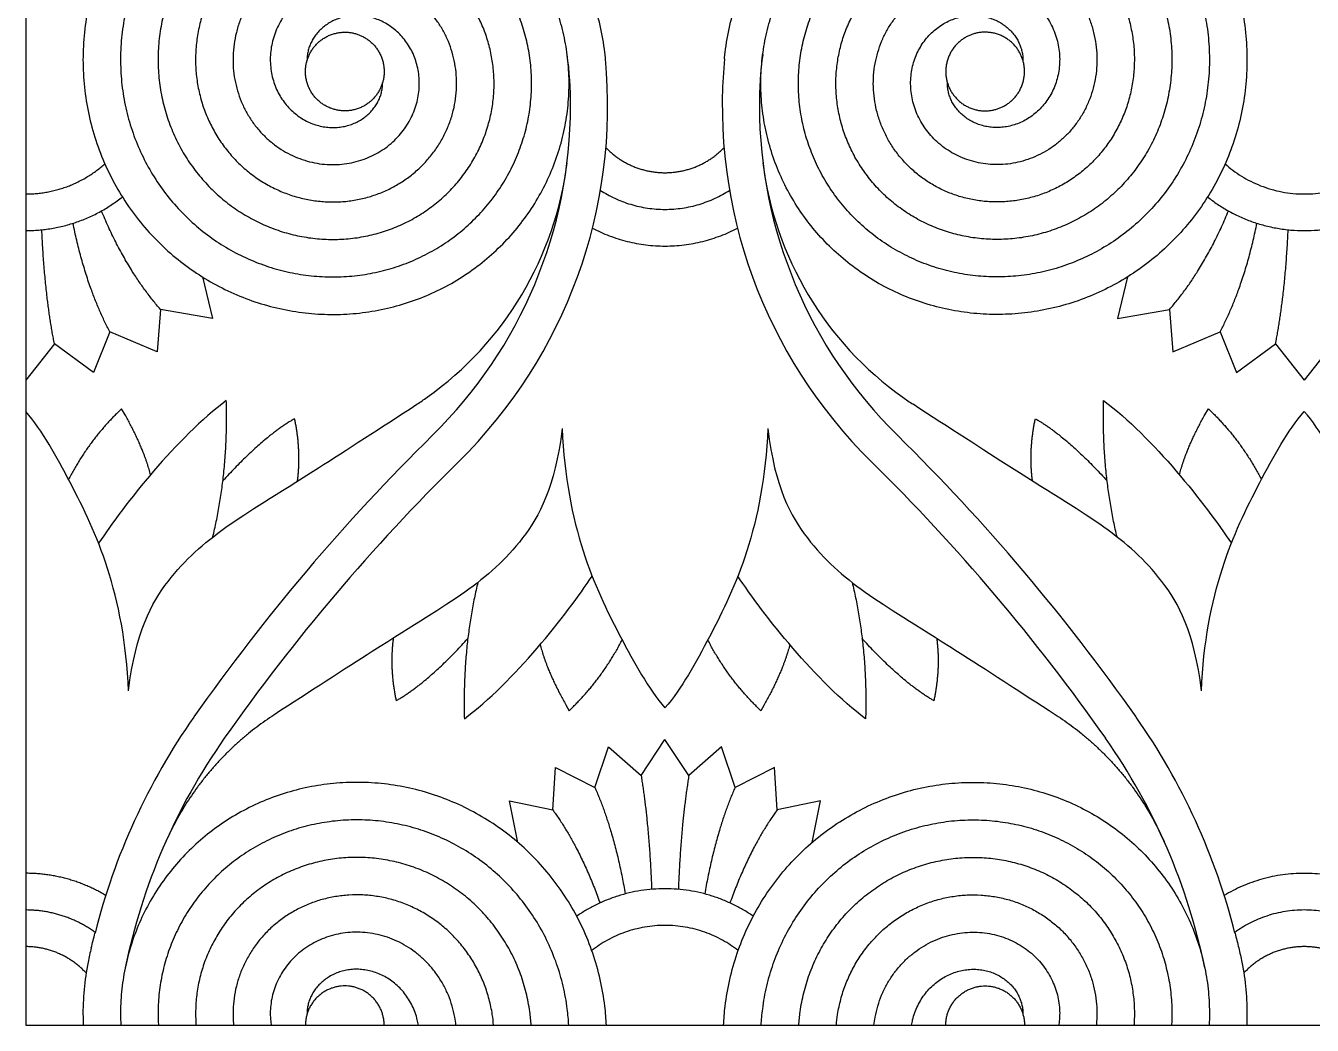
# Model space of a CAD drawing. Header units: millimetres. Extents: x -101 to 102, y -117 to 99.
# Drawn here: x -84.9 to -63.31, y -49.79 to -33.01 of the extents above; entities that cross this region are included whole.
import ezdxf

# ---------------------------------------------------------------- set-up
doc = ezdxf.new("R2010")
doc.units = ezdxf.units.MM
doc.header["$MEASUREMENT"] = 0
doc.layers.add('Layer 03', color=5, linetype='Continuous')

msp = doc.modelspace()

# ---------------------------------------------------------------- linework, layer by layer
at = {"layer": 'Layer 03'}
for p, q in [((-84.904, -1.749), (-84.904, -49.79)), ((-81.94, -37.224), (-81.769, -37.924)), ((-66.413, -37.224), (-66.584, -37.924)), ((-82.643, -37.77), (-82.699, -38.482)), ((-81.769, -37.924), (-82.643, -37.77)), ((-66.584, -37.924), (-65.71, -37.77)), ((-65.71, -37.77), (-65.654, -38.482)), ((-83.492, -38.147), (-83.767, -38.831)), ((-82.699, -38.482), (-83.492, -38.147)), ((-65.654, -38.482), (-64.862, -38.147)), ((-64.862, -38.147), (-64.586, -38.831)), ((-84.423, -38.347), (-84.904, -38.956)), ((-83.767, -38.831), (-84.423, -38.347)), ((-64.586, -38.831), (-63.93, -38.347)), ((-63.93, -38.347), (-63.449, -38.956)), ((-62.968, -38.347), (-63.449, -38.956)), ((-83.295, -39.437), (-83.366, -39.507)), ((-83.238, -39.538), (-83.295, -39.437)), ((-65.115, -39.538), (-65.058, -39.437)), ((-65.058, -39.437), (-64.987, -39.507)), ((-75.842, -44.407), (-75.786, -44.508)), ((-75.786, -44.508), (-75.714, -44.437)), ((-72.567, -44.508), (-72.639, -44.437)), ((-72.511, -44.407), (-72.567, -44.508)), ((-75.353, -45.797), (-75.123, -45.114)), ((-75.123, -45.114), (-74.577, -45.597)), ((-74.577, -45.597), (-74.177, -44.989)), ((-73.776, -45.597), (-74.177, -44.989)), ((-73.23, -45.114), (-73.776, -45.597)), ((-73.001, -45.797), (-73.23, -45.114)), ((-76.059, -46.174), (-76.012, -45.463)), ((-76.012, -45.463), (-75.353, -45.797)), ((-72.341, -45.463), (-73.001, -45.797)), ((-72.294, -46.174), (-72.341, -45.463)), ((-76.644, -46.721), (-76.787, -46.02)), ((-76.787, -46.02), (-76.059, -46.174)), ((-71.566, -46.02), (-72.294, -46.174)), ((-71.709, -46.721), (-71.566, -46.02)), ((-84.904, -49.79), (-41.994, -49.79))]:
    msp.add_line(p, q, dxfattribs=at)
for centre, radius, start, end in [((-83.516, -34.355), 8.378, 314.5363, 5.4385), ((-82.424, -34.355), 6.663, 0.0001, 7.4695), ((-64.837, -34.355), 8.378, 174.5615, 225.4637), ((-65.93, -34.355), 6.663, 172.5305, 179.9999), ((-83.516, -34.355), 7.755, 314.5363, 0.0001), ((-64.837, -34.355), 7.755, 179.9999, 225.4637), ((-81.467, -34.61), 5.69, 305.4314, 352.9269), ((-66.886, -34.61), 5.69, 187.0731, 234.5686), ((-81.017, -35.241), 4.915, 302.9948, 305.4314), ((-67.336, -35.241), 4.915, 234.5686, 237.0052), ((-54.121, -64.23), 34.156, 134.5363, 144.9483), ((-94.232, -64.23), 34.156, 35.0517, 45.4637), ((-54.121, -64.23), 33.533, 134.5363, 144.9483), ((-94.232, -64.23), 33.533, 35.0517, 45.4637), ((-73.107, -50.91), 10.963, 144.9483, 165.9343), ((-75.246, -50.91), 10.963, 14.0657, 35.0517), ((-73.107, -50.91), 10.34, 144.9483, 168.3794), ((-75.246, -50.91), 10.34, 11.6206, 35.0517), ((-124.662, -37.993), 42.184, 345.5921, 345.9344), ((-23.691, -37.993), 42.184, 194.0656, 194.4079)]:
    msp.add_arc(centre, radius, start, end, dxfattribs=at)
for points, knots in [([(-75.175, -33.561), (-75.178, -33.526), (-75.199, -33.339), (-75.257, -33.003), (-75.381, -32.565), (-75.55, -32.144), (-75.761, -31.745), (-76.012, -31.372), (-76.299, -31.029), (-76.618, -30.719), (-76.967, -30.446), (-77.34, -30.212), (-77.734, -30.02), (-78.144, -29.871), (-78.565, -29.766), (-78.992, -29.705), (-79.421, -29.691), (-79.848, -29.721), (-80.266, -29.795), (-80.673, -29.912), (-81.062, -30.07), (-81.432, -30.267), (-81.776, -30.5), (-82.093, -30.767), (-82.378, -31.064), (-82.63, -31.388), (-82.845, -31.734), (-83.021, -32.099), (-83.158, -32.478), (-83.253, -32.867), (-83.307, -33.262), (-83.319, -33.658), (-83.29, -34.051), (-83.22, -34.437), (-83.11, -34.811), (-82.963, -35.17), (-82.78, -35.509), (-82.564, -35.826), (-82.317, -36.116), (-82.043, -36.377), (-81.744, -36.607), (-81.425, -36.803), (-81.09, -36.963), (-80.741, -37.087), (-80.383, -37.173), (-80.021, -37.221), (-79.657, -37.23), (-79.297, -37.201), (-78.944, -37.136), (-78.602, -37.034), (-78.275, -36.897), (-77.966, -36.729), (-77.678, -36.529), (-77.414, -36.303), (-77.177, -36.051), (-76.968, -35.778), (-76.791, -35.486), (-76.647, -35.179), (-76.536, -34.861), (-76.459, -34.535), (-76.418, -34.205), (-76.411, -33.874), (-76.439, -33.547), (-76.501, -33.227), (-76.595, -32.917), (-76.721, -32.621), (-76.876, -32.342), (-77.058, -32.082), (-77.264, -31.845), (-77.493, -31.632), (-77.742, -31.445), (-78.006, -31.287), (-78.284, -31.158), (-78.572, -31.06), (-78.866, -30.993), (-79.164, -30.958), (-79.461, -30.954), (-79.755, -30.981), (-80.042, -31.039), (-80.32, -31.126), (-80.585, -31.24), (-80.834, -31.381), (-81.066, -31.546), (-81.277, -31.733), (-81.466, -31.939), (-81.631, -32.162), (-81.77, -32.4), (-81.883, -32.649), (-81.968, -32.906), (-82.025, -33.169), (-82.054, -33.434), (-82.056, -33.698), (-82.029, -33.959), (-81.976, -34.213), (-81.896, -34.459), (-81.793, -34.692), (-81.666, -34.912), (-81.518, -35.115), (-81.351, -35.3), (-81.168, -35.465), (-80.969, -35.608), (-80.759, -35.729), (-80.539, -35.825), (-80.312, -35.898), (-80.082, -35.945), (-79.849, -35.968), (-79.618, -35.967), (-79.39, -35.941), (-79.168, -35.891), (-78.955, -35.82), (-78.753, -35.727), (-78.563, -35.614), (-78.388, -35.484), (-78.23, -35.337), (-78.089, -35.176), (-77.967, -35.003), (-77.866, -34.819), (-77.785, -34.629), (-77.725, -34.432), (-77.687, -34.233), (-77.67, -34.033), (-77.675, -33.835), (-77.7, -33.64), (-77.745, -33.451), (-77.809, -33.27), (-77.891, -33.099), (-77.99, -32.939), (-78.103, -32.793), (-78.23, -32.661), (-78.369, -32.544), (-78.517, -32.444), (-78.673, -32.361), (-78.835, -32.296), (-79, -32.25), (-79.168, -32.221), (-79.336, -32.21), (-79.501, -32.218), (-79.663, -32.242), (-79.819, -32.283), (-79.967, -32.34), (-80.107, -32.411), (-80.237, -32.495), (-80.355, -32.592), (-80.461, -32.698), (-80.554, -32.814), (-80.632, -32.937), (-80.696, -33.066), (-80.745, -33.199), (-80.779, -33.334), (-80.798, -33.47), (-80.802, -33.605), (-80.792, -33.738), (-80.768, -33.866), (-80.731, -33.99), (-80.682, -34.106), (-80.622, -34.215), (-80.552, -34.315), (-80.473, -34.405), (-80.386, -34.484), (-80.293, -34.552), (-80.195, -34.609), (-80.093, -34.654), (-79.989, -34.687), (-79.884, -34.708), (-79.78, -34.718), (-79.677, -34.716), (-79.578, -34.703), (-79.482, -34.68), (-79.392, -34.647), (-79.308, -34.606), (-79.23, -34.556), (-79.16, -34.5), (-79.099, -34.438), (-79.046, -34.371), (-79.001, -34.301), (-78.966, -34.228), (-78.94, -34.153), (-78.923, -34.078), (-78.916, -34.014), (-78.915, -33.975), (-78.915, -33.961)], [0.52949, 0.52949, 0.52949, 0.52949, 0.533333, 0.55, 0.566667, 0.583333, 0.6, 0.616667, 0.633333, 0.65, 0.666667, 0.683333, 0.7, 0.716667, 0.733333, 0.75, 0.766667, 0.783333, 0.8, 0.816667, 0.833333, 0.85, 0.866667, 0.883333, 0.9, 0.916667, 0.933333, 0.95, 0.966667, 0.983333, 1, 1.016667, 1.033333, 1.05, 1.066667, 1.083333, 1.1, 1.116667, 1.133333, 1.15, 1.166667, 1.183333, 1.2, 1.216667, 1.233333, 1.25, 1.266667, 1.283333, 1.3, 1.316667, 1.333333, 1.35, 1.366667, 1.383333, 1.4, 1.416667, 1.433333, 1.45, 1.466667, 1.483333, 1.5, 1.516667, 1.533333, 1.55, 1.566667, 1.583333, 1.6, 1.616667, 1.633333, 1.65, 1.666667, 1.683333, 1.7, 1.716667, 1.733333, 1.75, 1.766667, 1.783333, 1.8, 1.816667, 1.833333, 1.85, 1.866667, 1.883333, 1.9, 1.916667, 1.933333, 1.95, 1.966667, 1.983333, 2, 2.016667, 2.033333, 2.05, 2.066667, 2.083333, 2.1, 2.116667, 2.133333, 2.15, 2.166667, 2.183333, 2.2, 2.216667, 2.233333, 2.25, 2.266667, 2.283333, 2.3, 2.316667, 2.333333, 2.35, 2.366667, 2.383333, 2.4, 2.416667, 2.433333, 2.45, 2.466667, 2.483333, 2.5, 2.516667, 2.533333, 2.55, 2.566667, 2.583333, 2.6, 2.616667, 2.633333, 2.65, 2.666667, 2.683333, 2.7, 2.716667, 2.733333, 2.75, 2.766667, 2.783333, 2.8, 2.816667, 2.833333, 2.85, 2.866667, 2.883333, 2.9, 2.916667, 2.933333, 2.95, 2.966667, 2.983333, 3, 3.016667, 3.033333, 3.05, 3.066667, 3.083333, 3.1, 3.116667, 3.133333, 3.15, 3.166667, 3.183333, 3.2, 3.216667, 3.233333, 3.25, 3.266667, 3.283333, 3.3, 3.316667, 3.333333, 3.35, 3.366667, 3.383333, 3.4, 3.416667, 3.433333, 3.45, 3.466667, 3.476548, 3.476548, 3.476548, 3.476548]), ([(-73.178, -33.561), (-73.175, -33.526), (-73.155, -33.339), (-73.096, -33.003), (-72.972, -32.565), (-72.803, -32.144), (-72.592, -31.745), (-72.341, -31.372), (-72.054, -31.029), (-71.735, -30.719), (-71.386, -30.446), (-71.013, -30.212), (-70.619, -30.02), (-70.209, -29.871), (-69.788, -29.766), (-69.361, -29.705), (-68.932, -29.691), (-68.505, -29.721), (-68.087, -29.795), (-67.681, -29.912), (-67.291, -30.07), (-66.922, -30.267), (-66.577, -30.5), (-66.26, -30.767), (-65.975, -31.064), (-65.723, -31.388), (-65.509, -31.734), (-65.332, -32.099), (-65.196, -32.478), (-65.1, -32.867), (-65.046, -33.262), (-65.034, -33.658), (-65.063, -34.051), (-65.133, -34.437), (-65.243, -34.811), (-65.39, -35.17), (-65.573, -35.509), (-65.789, -35.826), (-66.036, -36.116), (-66.31, -36.377), (-66.609, -36.607), (-66.928, -36.803), (-67.264, -36.963), (-67.612, -37.087), (-67.97, -37.173), (-68.333, -37.221), (-68.696, -37.23), (-69.056, -37.201), (-69.409, -37.136), (-69.751, -37.034), (-70.078, -36.897), (-70.387, -36.729), (-70.676, -36.529), (-70.939, -36.303), (-71.177, -36.051), (-71.385, -35.778), (-71.562, -35.486), (-71.706, -35.179), (-71.817, -34.861), (-71.894, -34.535), (-71.935, -34.205), (-71.942, -33.874), (-71.914, -33.547), (-71.852, -33.227), (-71.758, -32.917), (-71.632, -32.621), (-71.478, -32.342), (-71.296, -32.082), (-71.089, -31.845), (-70.86, -31.632), (-70.611, -31.445), (-70.347, -31.287), (-70.069, -31.158), (-69.781, -31.06), (-69.487, -30.993), (-69.189, -30.958), (-68.892, -30.954), (-68.598, -30.981), (-68.311, -31.039), (-68.033, -31.126), (-67.768, -31.24), (-67.519, -31.381), (-67.287, -31.546), (-67.076, -31.733), (-66.887, -31.939), (-66.722, -32.162), (-66.583, -32.4), (-66.47, -32.649), (-66.385, -32.906), (-66.328, -33.169), (-66.299, -33.434), (-66.298, -33.698), (-66.324, -33.959), (-66.378, -34.213), (-66.457, -34.459), (-66.561, -34.692), (-66.687, -34.912), (-66.835, -35.115), (-67.002, -35.3), (-67.185, -35.465), (-67.384, -35.608), (-67.594, -35.729), (-67.814, -35.825), (-68.041, -35.898), (-68.272, -35.945), (-68.504, -35.968), (-68.736, -35.967), (-68.963, -35.941), (-69.185, -35.891), (-69.398, -35.82), (-69.601, -35.727), (-69.79, -35.614), (-69.965, -35.484), (-70.123, -35.337), (-70.264, -35.176), (-70.386, -35.003), (-70.487, -34.819), (-70.568, -34.629), (-70.628, -34.432), (-70.666, -34.233), (-70.683, -34.033), (-70.678, -33.835), (-70.653, -33.64), (-70.608, -33.451), (-70.544, -33.27), (-70.462, -33.099), (-70.363, -32.939), (-70.25, -32.793), (-70.123, -32.661), (-69.985, -32.544), (-69.836, -32.444), (-69.68, -32.361), (-69.519, -32.296), (-69.353, -32.25), (-69.185, -32.221), (-69.018, -32.21), (-68.852, -32.218), (-68.691, -32.242), (-68.535, -32.283), (-68.386, -32.34), (-68.246, -32.411), (-68.116, -32.495), (-67.998, -32.592), (-67.892, -32.698), (-67.8, -32.814), (-67.721, -32.937), (-67.657, -33.066), (-67.608, -33.199), (-67.574, -33.334), (-67.555, -33.47), (-67.551, -33.605), (-67.561, -33.738), (-67.585, -33.866), (-67.622, -33.99), (-67.671, -34.106), (-67.731, -34.215), (-67.801, -34.315), (-67.881, -34.405), (-67.967, -34.484), (-68.061, -34.552), (-68.159, -34.609), (-68.26, -34.654), (-68.364, -34.687), (-68.469, -34.708), (-68.573, -34.718), (-68.676, -34.716), (-68.775, -34.703), (-68.871, -34.68), (-68.961, -34.647), (-69.045, -34.606), (-69.123, -34.556), (-69.193, -34.5), (-69.254, -34.438), (-69.308, -34.371), (-69.352, -34.301), (-69.387, -34.228), (-69.413, -34.153), (-69.43, -34.078), (-69.437, -34.014), (-69.438, -33.975), (-69.438, -33.961)], [0.52949, 0.52949, 0.52949, 0.52949, 0.533333, 0.55, 0.566667, 0.583333, 0.6, 0.616667, 0.633333, 0.65, 0.666667, 0.683333, 0.7, 0.716667, 0.733333, 0.75, 0.766667, 0.783333, 0.8, 0.816667, 0.833333, 0.85, 0.866667, 0.883333, 0.9, 0.916667, 0.933333, 0.95, 0.966667, 0.983333, 1, 1.016667, 1.033333, 1.05, 1.066667, 1.083333, 1.1, 1.116667, 1.133333, 1.15, 1.166667, 1.183333, 1.2, 1.216667, 1.233333, 1.25, 1.266667, 1.283333, 1.3, 1.316667, 1.333333, 1.35, 1.366667, 1.383333, 1.4, 1.416667, 1.433333, 1.45, 1.466667, 1.483333, 1.5, 1.516667, 1.533333, 1.55, 1.566667, 1.583333, 1.6, 1.616667, 1.633333, 1.65, 1.666667, 1.683333, 1.7, 1.716667, 1.733333, 1.75, 1.766667, 1.783333, 1.8, 1.816667, 1.833333, 1.85, 1.866667, 1.883333, 1.9, 1.916667, 1.933333, 1.95, 1.966667, 1.983333, 2, 2.016667, 2.033333, 2.05, 2.066667, 2.083333, 2.1, 2.116667, 2.133333, 2.15, 2.166667, 2.183333, 2.2, 2.216667, 2.233333, 2.25, 2.266667, 2.283333, 2.3, 2.316667, 2.333333, 2.35, 2.366667, 2.383333, 2.4, 2.416667, 2.433333, 2.45, 2.466667, 2.483333, 2.5, 2.516667, 2.533333, 2.55, 2.566667, 2.583333, 2.6, 2.616667, 2.633333, 2.65, 2.666667, 2.683333, 2.7, 2.716667, 2.733333, 2.75, 2.766667, 2.783333, 2.8, 2.816667, 2.833333, 2.85, 2.866667, 2.883333, 2.9, 2.916667, 2.933333, 2.95, 2.966667, 2.983333, 3, 3.016667, 3.033333, 3.05, 3.066667, 3.083333, 3.1, 3.116667, 3.133333, 3.15, 3.166667, 3.183333, 3.2, 3.216667, 3.233333, 3.25, 3.266667, 3.283333, 3.3, 3.316667, 3.333333, 3.35, 3.366667, 3.383333, 3.4, 3.416667, 3.433333, 3.45, 3.466667, 3.476548, 3.476548, 3.476548, 3.476548]), ([(-83.804, -32.476), (-83.825, -32.556), (-83.877, -32.788), (-83.933, -33.176), (-83.951, -33.638), (-83.92, -34.098), (-83.842, -34.549), (-83.717, -34.988), (-83.548, -35.409), (-83.337, -35.808), (-83.087, -36.181), (-82.8, -36.524), (-82.48, -36.833), (-82.132, -37.106), (-81.758, -37.34), (-81.365, -37.533), (-80.955, -37.682), (-80.534, -37.787), (-80.106, -37.847), (-79.677, -37.862), (-79.251, -37.832), (-78.832, -37.758), (-78.426, -37.641), (-78.036, -37.483), (-77.667, -37.286), (-77.322, -37.052), (-77.006, -36.785), (-76.72, -36.488), (-76.469, -36.165), (-76.254, -35.819), (-76.078, -35.454), (-75.941, -35.075), (-75.846, -34.685), (-75.792, -34.29), (-75.78, -33.894), (-75.809, -33.501), (-75.879, -33.115), (-75.988, -32.741), (-76.136, -32.383), (-76.318, -32.043), (-76.535, -31.727), (-76.782, -31.437), (-77.056, -31.175), (-77.354, -30.946), (-77.673, -30.75), (-78.009, -30.589), (-78.358, -30.465), (-78.716, -30.379), (-79.078, -30.332), (-79.441, -30.322), (-79.801, -30.351), (-80.154, -30.417), (-80.496, -30.519), (-80.824, -30.655), (-81.133, -30.824), (-81.421, -31.023), (-81.685, -31.25), (-81.922, -31.502), (-82.13, -31.775), (-82.307, -32.067), (-82.452, -32.374), (-82.563, -32.692), (-82.639, -33.018), (-82.681, -33.348), (-82.687, -33.678), (-82.659, -34.005), (-82.598, -34.325), (-82.503, -34.635), (-82.378, -34.931), (-82.223, -35.211), (-82.041, -35.47), (-81.834, -35.708), (-81.605, -35.921), (-81.357, -36.107), (-81.092, -36.266), (-80.814, -36.394), (-80.527, -36.492), (-80.232, -36.559), (-79.935, -36.595), (-79.637, -36.598), (-79.344, -36.571), (-79.056, -36.513), (-78.779, -36.427), (-78.514, -36.312), (-78.264, -36.171), (-78.033, -36.007), (-77.822, -35.82), (-77.633, -35.613), (-77.468, -35.39), (-77.328, -35.153), (-77.216, -34.904), (-77.131, -34.646), (-77.073, -34.384), (-77.044, -34.119), (-77.043, -33.854), (-77.07, -33.594), (-77.123, -33.339), (-77.202, -33.094), (-77.306, -32.86), (-77.433, -32.641), (-77.58, -32.437), (-77.747, -32.253), (-77.931, -32.088), (-78.129, -31.944), (-78.34, -31.824), (-78.559, -31.727), (-78.786, -31.655), (-79.017, -31.607), (-79.25, -31.584), (-79.481, -31.586), (-79.709, -31.612), (-79.931, -31.661), (-80.144, -31.733), (-80.346, -31.826), (-80.536, -31.938), (-80.711, -32.069), (-80.869, -32.216), (-81.01, -32.377), (-81.131, -32.55), (-81.233, -32.733), (-81.314, -32.924), (-81.373, -33.12), (-81.412, -33.319), (-81.428, -33.52), (-81.424, -33.718), (-81.399, -33.913), (-81.353, -34.101), (-81.289, -34.282), (-81.207, -34.454), (-81.109, -34.613), (-80.995, -34.76), (-80.869, -34.892), (-80.73, -35.009), (-80.582, -35.109), (-80.426, -35.191), (-80.264, -35.256), (-80.098, -35.303), (-79.931, -35.332), (-79.763, -35.342), (-79.598, -35.335), (-79.436, -35.31), (-79.28, -35.269), (-79.131, -35.213), (-78.991, -35.142), (-78.862, -35.057), (-78.743, -34.961), (-78.638, -34.854), (-78.545, -34.738), (-78.467, -34.615), (-78.403, -34.486), (-78.354, -34.353), (-78.32, -34.218), (-78.301, -34.082), (-78.297, -33.947), (-78.307, -33.815), (-78.331, -33.686), (-78.367, -33.563), (-78.416, -33.446), (-78.477, -33.338), (-78.547, -33.238), (-78.626, -33.148), (-78.713, -33.069), (-78.806, -33), (-78.904, -32.943), (-79.006, -32.898), (-79.11, -32.865), (-79.215, -32.844), (-79.319, -32.835), (-79.421, -32.837), (-79.521, -32.85), (-79.616, -32.873), (-79.707, -32.905), (-79.791, -32.947), (-79.868, -32.996), (-79.938, -33.052), (-80, -33.114), (-80.053, -33.181), (-80.097, -33.252), (-80.132, -33.325), (-80.159, -33.399), (-80.176, -33.474), (-80.183, -33.538), (-80.184, -33.577), (-80.184, -33.591)], [0.474473, 0.474473, 0.474473, 0.474473, 0.483333, 0.5, 0.516667, 0.533333, 0.55, 0.566667, 0.583333, 0.6, 0.616667, 0.633333, 0.65, 0.666667, 0.683333, 0.7, 0.716667, 0.733333, 0.75, 0.766667, 0.783333, 0.8, 0.816667, 0.833333, 0.85, 0.866667, 0.883333, 0.9, 0.916667, 0.933333, 0.95, 0.966667, 0.983333, 1, 1.016667, 1.033333, 1.05, 1.066667, 1.083333, 1.1, 1.116667, 1.133333, 1.15, 1.166667, 1.183333, 1.2, 1.216667, 1.233333, 1.25, 1.266667, 1.283333, 1.3, 1.316667, 1.333333, 1.35, 1.366667, 1.383333, 1.4, 1.416667, 1.433333, 1.45, 1.466667, 1.483333, 1.5, 1.516667, 1.533333, 1.55, 1.566667, 1.583333, 1.6, 1.616667, 1.633333, 1.65, 1.666667, 1.683333, 1.7, 1.716667, 1.733333, 1.75, 1.766667, 1.783333, 1.8, 1.816667, 1.833333, 1.85, 1.866667, 1.883333, 1.9, 1.916667, 1.933333, 1.95, 1.966667, 1.983333, 2, 2.016667, 2.033333, 2.05, 2.066667, 2.083333, 2.1, 2.116667, 2.133333, 2.15, 2.166667, 2.183333, 2.2, 2.216667, 2.233333, 2.25, 2.266667, 2.283333, 2.3, 2.316667, 2.333333, 2.35, 2.366667, 2.383333, 2.4, 2.416667, 2.433333, 2.45, 2.466667, 2.483333, 2.5, 2.516667, 2.533333, 2.55, 2.566667, 2.583333, 2.6, 2.616667, 2.633333, 2.65, 2.666667, 2.683333, 2.7, 2.716667, 2.733333, 2.75, 2.766667, 2.783333, 2.8, 2.816667, 2.833333, 2.85, 2.866667, 2.883333, 2.9, 2.916667, 2.933333, 2.95, 2.966667, 2.983333, 3, 3.016667, 3.033333, 3.05, 3.066667, 3.083333, 3.1, 3.116667, 3.133333, 3.15, 3.166667, 3.183333, 3.2, 3.216667, 3.233333, 3.25, 3.266667, 3.283333, 3.3, 3.316667, 3.333333, 3.35, 3.366667, 3.383333, 3.4, 3.416667, 3.433333, 3.45, 3.466667, 3.476548, 3.476548, 3.476548, 3.476548]), ([(-64.549, -32.476), (-64.529, -32.556), (-64.476, -32.788), (-64.42, -33.176), (-64.402, -33.638), (-64.433, -34.098), (-64.511, -34.549), (-64.636, -34.988), (-64.805, -35.409), (-65.016, -35.808), (-65.266, -36.181), (-65.553, -36.524), (-65.873, -36.833), (-66.221, -37.106), (-66.595, -37.34), (-66.988, -37.533), (-67.398, -37.682), (-67.819, -37.787), (-68.247, -37.847), (-68.676, -37.862), (-69.102, -37.832), (-69.521, -37.758), (-69.927, -37.641), (-70.317, -37.483), (-70.686, -37.286), (-71.031, -37.052), (-71.347, -36.785), (-71.633, -36.488), (-71.884, -36.165), (-72.099, -35.819), (-72.276, -35.454), (-72.412, -35.075), (-72.508, -34.685), (-72.561, -34.29), (-72.574, -33.894), (-72.544, -33.501), (-72.474, -33.115), (-72.365, -32.741), (-72.218, -32.383), (-72.035, -32.043), (-71.818, -31.727), (-71.572, -31.437), (-71.297, -31.175), (-70.999, -30.946), (-70.68, -30.75), (-70.344, -30.589), (-69.995, -30.465), (-69.638, -30.379), (-69.275, -30.332), (-68.912, -30.322), (-68.552, -30.351), (-68.199, -30.417), (-67.857, -30.519), (-67.53, -30.655), (-67.22, -30.824), (-66.932, -31.023), (-66.668, -31.25), (-66.431, -31.502), (-66.223, -31.775), (-66.046, -32.067), (-65.901, -32.374), (-65.79, -32.692), (-65.714, -33.018), (-65.672, -33.348), (-65.666, -33.678), (-65.694, -34.005), (-65.756, -34.325), (-65.85, -34.635), (-65.975, -34.931), (-66.13, -35.211), (-66.312, -35.47), (-66.519, -35.708), (-66.748, -35.921), (-66.996, -36.107), (-67.261, -36.266), (-67.539, -36.394), (-67.827, -36.492), (-68.121, -36.559), (-68.418, -36.595), (-68.716, -36.598), (-69.01, -36.571), (-69.297, -36.513), (-69.574, -36.427), (-69.839, -36.312), (-70.089, -36.171), (-70.32, -36.007), (-70.531, -35.82), (-70.72, -35.613), (-70.885, -35.39), (-71.025, -35.153), (-71.137, -34.904), (-71.223, -34.646), (-71.28, -34.384), (-71.309, -34.119), (-71.31, -33.854), (-71.283, -33.594), (-71.23, -33.339), (-71.151, -33.094), (-71.047, -32.86), (-70.92, -32.641), (-70.773, -32.437), (-70.606, -32.253), (-70.422, -32.088), (-70.224, -31.944), (-70.014, -31.824), (-69.794, -31.727), (-69.567, -31.655), (-69.336, -31.607), (-69.103, -31.584), (-68.872, -31.586), (-68.644, -31.612), (-68.423, -31.661), (-68.209, -31.733), (-68.007, -31.826), (-67.818, -31.938), (-67.643, -32.069), (-67.484, -32.216), (-67.343, -32.377), (-67.222, -32.55), (-67.12, -32.733), (-67.039, -32.924), (-66.98, -33.12), (-66.942, -33.319), (-66.925, -33.52), (-66.929, -33.718), (-66.955, -33.913), (-67, -34.101), (-67.064, -34.282), (-67.146, -34.454), (-67.244, -34.613), (-67.358, -34.76), (-67.485, -34.892), (-67.623, -35.009), (-67.771, -35.109), (-67.927, -35.191), (-68.089, -35.256), (-68.255, -35.303), (-68.422, -35.332), (-68.59, -35.342), (-68.755, -35.335), (-68.917, -35.31), (-69.073, -35.269), (-69.222, -35.213), (-69.362, -35.142), (-69.491, -35.057), (-69.61, -34.961), (-69.716, -34.854), (-69.808, -34.738), (-69.886, -34.615), (-69.95, -34.486), (-69.999, -34.353), (-70.033, -34.218), (-70.052, -34.082), (-70.056, -33.947), (-70.046, -33.815), (-70.023, -33.686), (-69.986, -33.563), (-69.937, -33.446), (-69.877, -33.338), (-69.806, -33.238), (-69.727, -33.148), (-69.64, -33.069), (-69.547, -33), (-69.449, -32.943), (-69.347, -32.898), (-69.243, -32.865), (-69.139, -32.844), (-69.034, -32.835), (-68.932, -32.837), (-68.832, -32.85), (-68.737, -32.873), (-68.646, -32.905), (-68.562, -32.947), (-68.485, -32.996), (-68.415, -33.052), (-68.353, -33.114), (-68.3, -33.181), (-68.256, -33.252), (-68.221, -33.325), (-68.195, -33.399), (-68.177, -33.474), (-68.17, -33.538), (-68.169, -33.577), (-68.17, -33.591)], [0.474473, 0.474473, 0.474473, 0.474473, 0.483333, 0.5, 0.516667, 0.533333, 0.55, 0.566667, 0.583333, 0.6, 0.616667, 0.633333, 0.65, 0.666667, 0.683333, 0.7, 0.716667, 0.733333, 0.75, 0.766667, 0.783333, 0.8, 0.816667, 0.833333, 0.85, 0.866667, 0.883333, 0.9, 0.916667, 0.933333, 0.95, 0.966667, 0.983333, 1, 1.016667, 1.033333, 1.05, 1.066667, 1.083333, 1.1, 1.116667, 1.133333, 1.15, 1.166667, 1.183333, 1.2, 1.216667, 1.233333, 1.25, 1.266667, 1.283333, 1.3, 1.316667, 1.333333, 1.35, 1.366667, 1.383333, 1.4, 1.416667, 1.433333, 1.45, 1.466667, 1.483333, 1.5, 1.516667, 1.533333, 1.55, 1.566667, 1.583333, 1.6, 1.616667, 1.633333, 1.65, 1.666667, 1.683333, 1.7, 1.716667, 1.733333, 1.75, 1.766667, 1.783333, 1.8, 1.816667, 1.833333, 1.85, 1.866667, 1.883333, 1.9, 1.916667, 1.933333, 1.95, 1.966667, 1.983333, 2, 2.016667, 2.033333, 2.05, 2.066667, 2.083333, 2.1, 2.116667, 2.133333, 2.15, 2.166667, 2.183333, 2.2, 2.216667, 2.233333, 2.25, 2.266667, 2.283333, 2.3, 2.316667, 2.333333, 2.35, 2.366667, 2.383333, 2.4, 2.416667, 2.433333, 2.45, 2.466667, 2.483333, 2.5, 2.516667, 2.533333, 2.55, 2.566667, 2.583333, 2.6, 2.616667, 2.633333, 2.65, 2.666667, 2.683333, 2.7, 2.716667, 2.733333, 2.75, 2.766667, 2.783333, 2.8, 2.816667, 2.833333, 2.85, 2.866667, 2.883333, 2.9, 2.916667, 2.933333, 2.95, 2.966667, 2.983333, 3, 3.016667, 3.033333, 3.05, 3.066667, 3.083333, 3.1, 3.116667, 3.133333, 3.15, 3.166667, 3.183333, 3.2, 3.216667, 3.233333, 3.25, 3.266667, 3.283333, 3.3, 3.316667, 3.333333, 3.35, 3.366667, 3.383333, 3.4, 3.416667, 3.433333, 3.45, 3.466667, 3.476548, 3.476548, 3.476548, 3.476548]), ([(-83.18, -44.173), (-83.056, -43.175), (-82.539, -42.238), (-81.615, -41.428), (-80.421, -40.715), (-78.95, -39.759), (-78.341, -39.364)], [0, 0, 0, 0, 13.04392, 26.08784, 39.13176, 47.567988, 47.567988, 47.567988, 47.567988]), ([(-65.173, -44.173), (-65.297, -43.175), (-65.814, -42.238), (-66.738, -41.428), (-67.932, -40.715), (-69.403, -39.759), (-70.012, -39.364)], [0, 0, 0, 0, 13.04392, 26.08784, 39.13176, 47.567988, 47.567988, 47.567988, 47.567988]), ([(-75.901, -39.772), (-76.025, -40.769), (-76.542, -41.707), (-77.465, -42.517), (-78.66, -43.23), (-80.131, -44.186), (-80.74, -44.581)], [0, 0, 0, 0, 13.04392, 26.08784, 39.13176, 47.567988, 47.567988, 47.567988, 47.567988]), ([(-72.452, -39.772), (-72.329, -40.769), (-71.812, -41.707), (-70.888, -42.517), (-69.693, -43.23), (-68.222, -44.186), (-67.613, -44.581)], [0, 0, 0, 0, 13.04392, 26.08784, 39.13176, 47.567988, 47.567988, 47.567988, 47.567988]), ([(-75.16, -49.79), (-75.165, -49.683), (-75.186, -49.423), (-75.257, -49.017), (-75.381, -48.578), (-75.55, -48.157), (-75.761, -47.758), (-76.012, -47.385), (-76.299, -47.042), (-76.618, -46.733), (-76.967, -46.46), (-77.34, -46.226), (-77.734, -46.034), (-78.144, -45.884), (-78.565, -45.779), (-78.992, -45.719), (-79.421, -45.704), (-79.848, -45.734), (-80.266, -45.808), (-80.673, -45.925), (-81.062, -46.083), (-81.432, -46.281), (-81.776, -46.514), (-82.093, -46.781), (-82.378, -47.078), (-82.63, -47.401), (-82.845, -47.747), (-83.021, -48.112), (-83.158, -48.491), (-83.253, -48.881), (-83.307, -49.276), (-83.316, -49.58), (-83.31, -49.75), (-83.308, -49.79)], [0.5216756, 0.5216756, 0.5216756, 0.5216756, 0.5333333, 0.55, 0.5666667, 0.5833333, 0.6, 0.6166667, 0.6333333, 0.65, 0.6666667, 0.6833333, 0.7, 0.7166667, 0.7333333, 0.75, 0.7666667, 0.7833333, 0.8, 0.8166667, 0.8333333, 0.85, 0.8666667, 0.8833333, 0.9, 0.9166667, 0.9333333, 0.95, 0.9666667, 0.9833333, 1, 1.0166667, 1.0216756, 1.0216756, 1.0216756, 1.0216756]), ([(-73.193, -49.79), (-73.188, -49.683), (-73.167, -49.423), (-73.096, -49.017), (-72.972, -48.578), (-72.803, -48.157), (-72.592, -47.758), (-72.341, -47.385), (-72.054, -47.042), (-71.735, -46.733), (-71.386, -46.46), (-71.013, -46.226), (-70.619, -46.034), (-70.209, -45.884), (-69.788, -45.779), (-69.361, -45.719), (-68.932, -45.704), (-68.505, -45.734), (-68.087, -45.808), (-67.681, -45.925), (-67.291, -46.083), (-66.922, -46.281), (-66.577, -46.514), (-66.26, -46.781), (-65.975, -47.078), (-65.723, -47.401), (-65.509, -47.747), (-65.332, -48.112), (-65.196, -48.491), (-65.1, -48.881), (-65.046, -49.276), (-65.037, -49.58), (-65.043, -49.75), (-65.045, -49.79)], [0.5216756, 0.5216756, 0.5216756, 0.5216756, 0.5333333, 0.55, 0.5666667, 0.5833333, 0.6, 0.6166667, 0.6333333, 0.65, 0.6666667, 0.6833333, 0.7, 0.7166667, 0.7333333, 0.75, 0.7666667, 0.7833333, 0.8, 0.8166667, 0.8333333, 0.85, 0.8666667, 0.8833333, 0.9, 0.9166667, 0.9333333, 0.95, 0.9666667, 0.9833333, 1, 1.0166667, 1.0216756, 1.0216756, 1.0216756, 1.0216756]), ([(-75.791, -49.79), (-75.796, -49.698), (-75.816, -49.476), (-75.879, -49.129), (-75.988, -48.755), (-76.136, -48.396), (-76.318, -48.057), (-76.535, -47.741), (-76.782, -47.45), (-77.056, -47.189), (-77.354, -46.959), (-77.673, -46.763), (-78.009, -46.603), (-78.358, -46.479), (-78.716, -46.393), (-79.078, -46.345), (-79.441, -46.336), (-79.801, -46.365), (-80.154, -46.431), (-80.496, -46.532), (-80.824, -46.669), (-81.133, -46.838), (-81.421, -47.037), (-81.685, -47.264), (-81.922, -47.515), (-82.13, -47.789), (-82.307, -48.08), (-82.452, -48.387), (-82.563, -48.706), (-82.639, -49.032), (-82.681, -49.362), (-82.686, -49.615), (-82.679, -49.757), (-82.677, -49.79)], [1.0216756, 1.0216756, 1.0216756, 1.0216756, 1.0333333, 1.05, 1.0666667, 1.0833333, 1.1, 1.1166667, 1.1333333, 1.15, 1.1666667, 1.1833333, 1.2, 1.2166667, 1.2333333, 1.25, 1.2666667, 1.2833333, 1.3, 1.3166667, 1.3333333, 1.35, 1.3666667, 1.3833333, 1.4, 1.4166667, 1.4333333, 1.45, 1.4666667, 1.4833333, 1.5, 1.5166667, 1.5216756, 1.5216756, 1.5216756, 1.5216756]), ([(-72.562, -49.79), (-72.557, -49.698), (-72.537, -49.476), (-72.474, -49.129), (-72.365, -48.755), (-72.218, -48.396), (-72.035, -48.057), (-71.818, -47.741), (-71.572, -47.45), (-71.297, -47.189), (-70.999, -46.959), (-70.68, -46.763), (-70.344, -46.603), (-69.995, -46.479), (-69.638, -46.393), (-69.275, -46.345), (-68.912, -46.336), (-68.552, -46.365), (-68.199, -46.431), (-67.857, -46.532), (-67.53, -46.669), (-67.22, -46.838), (-66.932, -47.037), (-66.668, -47.264), (-66.431, -47.515), (-66.223, -47.789), (-66.046, -48.08), (-65.901, -48.387), (-65.79, -48.706), (-65.714, -49.032), (-65.672, -49.362), (-65.667, -49.615), (-65.674, -49.757), (-65.676, -49.79)], [1.0216756, 1.0216756, 1.0216756, 1.0216756, 1.0333333, 1.05, 1.0666667, 1.0833333, 1.1, 1.1166667, 1.1333333, 1.15, 1.1666667, 1.1833333, 1.2, 1.2166667, 1.2333333, 1.25, 1.2666667, 1.2833333, 1.3, 1.3166667, 1.3333333, 1.35, 1.3666667, 1.3833333, 1.4, 1.4166667, 1.4333333, 1.45, 1.4666667, 1.4833333, 1.5, 1.5166667, 1.5216756, 1.5216756, 1.5216756, 1.5216756]), ([(-76.422, -49.79), (-76.427, -49.714), (-76.446, -49.529), (-76.501, -49.241), (-76.595, -48.931), (-76.721, -48.635), (-76.876, -48.356), (-77.058, -48.096), (-77.264, -47.858), (-77.493, -47.645), (-77.742, -47.459), (-78.006, -47.3), (-78.284, -47.172), (-78.572, -47.074), (-78.866, -47.007), (-79.164, -46.972), (-79.461, -46.968), (-79.755, -46.995), (-80.042, -47.053), (-80.32, -47.139), (-80.585, -47.254), (-80.834, -47.395), (-81.066, -47.56), (-81.277, -47.746), (-81.466, -47.953), (-81.631, -48.176), (-81.77, -48.414), (-81.883, -48.662), (-81.968, -48.92), (-82.025, -49.182), (-82.054, -49.447), (-82.055, -49.65), (-82.048, -49.764), (-82.046, -49.79)], [1.5216756, 1.5216756, 1.5216756, 1.5216756, 1.5333333, 1.55, 1.5666667, 1.5833333, 1.6, 1.6166667, 1.6333333, 1.65, 1.6666667, 1.6833333, 1.7, 1.7166667, 1.7333333, 1.75, 1.7666667, 1.7833333, 1.8, 1.8166667, 1.8333333, 1.85, 1.8666667, 1.8833333, 1.9, 1.9166667, 1.9333333, 1.95, 1.9666667, 1.9833333, 2, 2.0166667, 2.0216756, 2.0216756, 2.0216756, 2.0216756]), ([(-71.931, -49.79), (-71.926, -49.714), (-71.908, -49.529), (-71.852, -49.241), (-71.758, -48.931), (-71.632, -48.635), (-71.478, -48.356), (-71.296, -48.096), (-71.089, -47.858), (-70.86, -47.645), (-70.611, -47.459), (-70.347, -47.3), (-70.069, -47.172), (-69.781, -47.074), (-69.487, -47.007), (-69.189, -46.972), (-68.892, -46.968), (-68.598, -46.995), (-68.311, -47.053), (-68.033, -47.139), (-67.768, -47.254), (-67.519, -47.395), (-67.287, -47.56), (-67.076, -47.746), (-66.887, -47.953), (-66.722, -48.176), (-66.583, -48.414), (-66.47, -48.662), (-66.385, -48.92), (-66.328, -49.182), (-66.299, -49.447), (-66.298, -49.65), (-66.305, -49.764), (-66.307, -49.79)], [1.5216756, 1.5216756, 1.5216756, 1.5216756, 1.5333333, 1.55, 1.5666667, 1.5833333, 1.6, 1.6166667, 1.6333333, 1.65, 1.6666667, 1.6833333, 1.7, 1.7166667, 1.7333333, 1.75, 1.7666667, 1.7833333, 1.8, 1.8166667, 1.8333333, 1.85, 1.8666667, 1.8833333, 1.9, 1.9166667, 1.9333333, 1.95, 1.9666667, 1.9833333, 2, 2.0166667, 2.0216756, 2.0216756, 2.0216756, 2.0216756]), ([(-77.053, -49.79), (-77.058, -49.729), (-77.075, -49.582), (-77.123, -49.353), (-77.202, -49.107), (-77.306, -48.874), (-77.433, -48.654), (-77.58, -48.451), (-77.747, -48.266), (-77.931, -48.101), (-78.129, -47.958), (-78.34, -47.838), (-78.559, -47.741), (-78.786, -47.668), (-79.017, -47.621), (-79.25, -47.598), (-79.481, -47.6), (-79.709, -47.626), (-79.931, -47.675), (-80.144, -47.746), (-80.346, -47.839), (-80.536, -47.952), (-80.711, -48.082), (-80.869, -48.229), (-81.01, -48.39), (-81.131, -48.564), (-81.233, -48.747), (-81.314, -48.938), (-81.373, -49.134), (-81.412, -49.333), (-81.428, -49.533), (-81.425, -49.685), (-81.417, -49.77), (-81.415, -49.79)], [2.0216756, 2.0216756, 2.0216756, 2.0216756, 2.0333333, 2.05, 2.0666667, 2.0833333, 2.1, 2.1166667, 2.1333333, 2.15, 2.1666667, 2.1833333, 2.2, 2.2166667, 2.2333333, 2.25, 2.2666667, 2.2833333, 2.3, 2.3166667, 2.3333333, 2.35, 2.3666667, 2.3833333, 2.4, 2.4166667, 2.4333333, 2.45, 2.4666667, 2.4833333, 2.5, 2.5166667, 2.5216756, 2.5216756, 2.5216756, 2.5216756]), ([(-71.3, -49.79), (-71.295, -49.729), (-71.278, -49.582), (-71.23, -49.353), (-71.151, -49.107), (-71.047, -48.874), (-70.92, -48.654), (-70.773, -48.451), (-70.606, -48.266), (-70.422, -48.101), (-70.224, -47.958), (-70.014, -47.838), (-69.794, -47.741), (-69.567, -47.668), (-69.336, -47.621), (-69.103, -47.598), (-68.872, -47.6), (-68.644, -47.626), (-68.423, -47.675), (-68.209, -47.746), (-68.007, -47.839), (-67.818, -47.952), (-67.643, -48.082), (-67.484, -48.229), (-67.343, -48.39), (-67.222, -48.564), (-67.12, -48.747), (-67.039, -48.938), (-66.98, -49.134), (-66.942, -49.333), (-66.925, -49.533), (-66.928, -49.685), (-66.936, -49.77), (-66.938, -49.79)], [2.0216756, 2.0216756, 2.0216756, 2.0216756, 2.0333333, 2.05, 2.0666667, 2.0833333, 2.1, 2.1166667, 2.1333333, 2.15, 2.1666667, 2.1833333, 2.2, 2.2166667, 2.2333333, 2.25, 2.2666667, 2.2833333, 2.3, 2.3166667, 2.3333333, 2.35, 2.3666667, 2.3833333, 2.4, 2.4166667, 2.4333333, 2.45, 2.4666667, 2.4833333, 2.5, 2.5166667, 2.5216756, 2.5216756, 2.5216756, 2.5216756]), ([(-77.684, -49.79), (-77.689, -49.744), (-77.705, -49.635), (-77.745, -49.465), (-77.809, -49.284), (-77.891, -49.113), (-77.99, -48.953), (-78.103, -48.806), (-78.23, -48.674), (-78.369, -48.558), (-78.517, -48.458), (-78.673, -48.375), (-78.835, -48.31), (-79, -48.263), (-79.168, -48.235), (-79.336, -48.224), (-79.501, -48.231), (-79.663, -48.256), (-79.819, -48.297), (-79.967, -48.353), (-80.107, -48.425), (-80.237, -48.509), (-80.355, -48.605), (-80.461, -48.712), (-80.554, -48.828), (-80.632, -48.951), (-80.696, -49.08), (-80.745, -49.213), (-80.779, -49.348), (-80.798, -49.484), (-80.802, -49.619), (-80.794, -49.721), (-80.786, -49.777), (-80.784, -49.79)], [2.5216756, 2.5216756, 2.5216756, 2.5216756, 2.5333333, 2.55, 2.5666667, 2.5833333, 2.6, 2.6166667, 2.6333333, 2.65, 2.6666667, 2.6833333, 2.7, 2.7166667, 2.7333333, 2.75, 2.7666667, 2.7833333, 2.8, 2.8166667, 2.8333333, 2.85, 2.8666667, 2.8833333, 2.9, 2.9166667, 2.9333333, 2.95, 2.9666667, 2.9833333, 3, 3.0166667, 3.0216756, 3.0216756, 3.0216756, 3.0216756]), ([(-70.669, -49.79), (-70.664, -49.744), (-70.648, -49.635), (-70.608, -49.465), (-70.544, -49.284), (-70.462, -49.113), (-70.363, -48.953), (-70.25, -48.806), (-70.123, -48.674), (-69.985, -48.558), (-69.836, -48.458), (-69.68, -48.375), (-69.519, -48.31), (-69.353, -48.263), (-69.185, -48.235), (-69.018, -48.224), (-68.852, -48.231), (-68.691, -48.256), (-68.535, -48.297), (-68.386, -48.353), (-68.246, -48.425), (-68.116, -48.509), (-67.998, -48.605), (-67.892, -48.712), (-67.8, -48.828), (-67.721, -48.951), (-67.657, -49.08), (-67.608, -49.213), (-67.574, -49.348), (-67.555, -49.484), (-67.551, -49.619), (-67.559, -49.721), (-67.567, -49.777), (-67.569, -49.79)], [2.5216756, 2.5216756, 2.5216756, 2.5216756, 2.5333333, 2.55, 2.5666667, 2.5833333, 2.6, 2.6166667, 2.6333333, 2.65, 2.6666667, 2.6833333, 2.7, 2.7166667, 2.7333333, 2.75, 2.7666667, 2.7833333, 2.8, 2.8166667, 2.8333333, 2.85, 2.8666667, 2.8833333, 2.9, 2.9166667, 2.9333333, 2.95, 2.9666667, 2.9833333, 3, 3.0166667, 3.0216756, 3.0216756, 3.0216756, 3.0216756]), ([(-83.804, -48.49), (-83.825, -48.57), (-83.877, -48.802), (-83.933, -49.19), (-83.947, -49.544), (-83.941, -49.744), (-83.939, -49.79)], [0.47447312, 0.47447312, 0.47447312, 0.47447312, 0.48333333, 0.5, 0.51666667, 0.5216756, 0.5216756, 0.5216756, 0.5216756]), ([(-64.549, -48.49), (-64.529, -48.57), (-64.476, -48.802), (-64.42, -49.19), (-64.406, -49.544), (-64.412, -49.744), (-64.414, -49.79)], [0.47447312, 0.47447312, 0.47447312, 0.47447312, 0.48333333, 0.5, 0.51666667, 0.5216756, 0.5216756, 0.5216756, 0.5216756]), ([(-78.315, -49.79), (-78.32, -49.76), (-78.334, -49.687), (-78.367, -49.577), (-78.416, -49.46), (-78.477, -49.351), (-78.547, -49.252), (-78.626, -49.162), (-78.713, -49.082), (-78.806, -49.014), (-78.904, -48.957), (-79.006, -48.912), (-79.11, -48.879), (-79.215, -48.858), (-79.319, -48.848), (-79.421, -48.85), (-79.521, -48.863), (-79.616, -48.886), (-79.707, -48.919), (-79.791, -48.961), (-79.868, -49.01), (-79.938, -49.066), (-80, -49.128), (-80.053, -49.195), (-80.097, -49.265), (-80.132, -49.338), (-80.159, -49.413), (-80.176, -49.488), (-80.183, -49.552), (-80.184, -49.591), (-80.184, -49.605)], [3.0216756, 3.0216756, 3.0216756, 3.0216756, 3.0333333, 3.05, 3.0666667, 3.0833333, 3.1, 3.1166667, 3.1333333, 3.15, 3.1666667, 3.1833333, 3.2, 3.2166667, 3.2333333, 3.25, 3.2666667, 3.2833333, 3.3, 3.3166667, 3.3333333, 3.35, 3.3666667, 3.3833333, 3.4, 3.4166667, 3.4333333, 3.45, 3.4666667, 3.4765475, 3.4765475, 3.4765475, 3.4765475]), ([(-70.038, -49.79), (-70.033, -49.76), (-70.019, -49.687), (-69.986, -49.577), (-69.937, -49.46), (-69.877, -49.351), (-69.806, -49.252), (-69.727, -49.162), (-69.64, -49.082), (-69.547, -49.014), (-69.449, -48.957), (-69.347, -48.912), (-69.243, -48.879), (-69.139, -48.858), (-69.034, -48.848), (-68.932, -48.85), (-68.832, -48.863), (-68.737, -48.886), (-68.646, -48.919), (-68.562, -48.961), (-68.485, -49.01), (-68.415, -49.066), (-68.353, -49.128), (-68.3, -49.195), (-68.256, -49.265), (-68.221, -49.338), (-68.195, -49.413), (-68.177, -49.488), (-68.17, -49.552), (-68.169, -49.591), (-68.17, -49.605)], [3.0216756, 3.0216756, 3.0216756, 3.0216756, 3.0333333, 3.05, 3.0666667, 3.0833333, 3.1, 3.1166667, 3.1333333, 3.15, 3.1666667, 3.1833333, 3.2, 3.2166667, 3.2333333, 3.25, 3.2666667, 3.2833333, 3.3, 3.3166667, 3.3333333, 3.35, 3.3666667, 3.3833333, 3.4, 3.4166667, 3.4333333, 3.45, 3.4666667, 3.4765475, 3.4765475, 3.4765475, 3.4765475])]:
    msp.add_open_spline(points, degree=3, knots=knots, dxfattribs=at)
for points, weights, knots in [([(-78.932, -34.01), (-78.698, -33.392), (-79.316, -33.158), (-79.933, -32.925), (-80.167, -33.542), (-80.401, -34.16), (-79.783, -34.394), (-79.165, -34.628), (-78.932, -34.01)], [1, 0.707106781187, 1, 0.707106781187, 1, 0.707106781187, 1, 0.707106781187, 1], [0, 0, 0, 6.479449, 6.479449, 12.958898, 12.958898, 19.438347, 19.438347, 25.917796, 25.917796, 25.917796]), ([(-69.422, -34.01), (-69.655, -33.392), (-69.038, -33.158), (-68.42, -32.925), (-68.186, -33.542), (-67.952, -34.16), (-68.57, -34.394), (-69.188, -34.628), (-69.422, -34.01)], [1, 0.707106781187, 1, 0.707106781187, 1, 0.707106781187, 1, 0.707106781187, 1], [0, 0, 0, 6.479449, 6.479449, 12.958898, 12.958898, 19.438347, 19.438347, 25.917796, 25.917796, 25.917796]), ([(-75.167, -35.057), (-74.76, -35.475), (-74.177, -35.475), (-73.593, -35.475), (-73.186, -35.057)], [1, 0.921072865795, 1, 0.921072865795, 1], [34.038158, 34.038158, 34.038158, 44.008489, 44.008489, 53.978819, 53.978819, 53.978819]), ([(-62.436, -48.912), (-62.846, -48.469), (-63.449, -48.469), (-64.052, -48.469), (-64.462, -48.912)], [1, 0.916299842363, 1, 0.916299842363, 1], [33.268201, 33.268201, 33.268201, 44.000082, 44.000082, 54.731963, 54.731963, 54.731963]), ([(-78.889, -49.79), (-78.889, -49.129), (-79.549, -49.129), (-80.21, -49.129), (-80.21, -49.79)], [1, 0.707106781187, 1, 0.707106781187, 1], [1.492113, 1.492113, 1.492113, 7.971562, 7.971562, 14.451012, 14.451012, 14.451012]), ([(-69.464, -49.79), (-69.464, -49.129), (-68.804, -49.129), (-68.143, -49.129), (-68.143, -49.79)], [1, 0.707106781187, 1, 0.707106781187, 1], [1.492113, 1.492113, 1.492113, 7.971562, 7.971562, 14.451012, 14.451012, 14.451012])]:
    msp.add_rational_spline(points, weights, degree=2, knots=knots, dxfattribs=at)
for points, weights in [([(-84.904, -35.832), (-84.144, -35.832), (-83.577, -35.327)], [1, 0.93456381674, 1]), ([(-64.776, -35.327), (-63.449, -36.509), (-62.122, -35.327)], [1, 0.746819055121, 1]), ([(-75.258, -35.772), (-74.177, -36.47), (-73.095, -35.772)], [1, 0.840464051243, 1]), ([(-84.904, -36.447), (-83.995, -36.447), (-83.282, -35.883)], [1, 0.944386448681, 1]), ([(-65.071, -35.883), (-63.449, -37.168), (-61.827, -35.883)], [1, 0.783731528904, 1]), ([(-75.392, -36.406), (-74.177, -37.046), (-72.961, -36.406)], [1, 0.885033814422, 1]), ([(-80.74, -44.581), (-81.961, -45.374), (-82.553, -46.704)], [1, 0.958807958271, 1]), ([(-67.613, -44.581), (-66.392, -45.374), (-65.8, -46.704)], [1, 0.958807958271, 1]), ([(-83.562, -47.61), (-84.182, -47.238), (-84.904, -47.238)], [1, 0.963812303371, 1]), ([(-62.107, -47.61), (-63.449, -46.806), (-64.791, -47.61)], [1, 0.857868312258, 1]), ([(-72.695, -47.958), (-74.177, -46.938), (-75.658, -47.958)], [1, 0.823526863461, 1]), ([(-83.738, -48.23), (-84.261, -47.854), (-84.904, -47.854)], [1, 0.951741736986, 1]), ([(-62.283, -48.23), (-63.449, -47.391), (-64.615, -48.23)], [1, 0.811624667841, 1]), ([(-72.948, -48.535), (-74.177, -47.577), (-75.405, -48.535)], [1, 0.788262869372, 1]), ([(-83.891, -48.912), (-84.301, -48.469), (-84.904, -48.469)], [1, 0.916299842363, 1])]:
    msp.add_rational_spline(points, weights, degree=2, dxfattribs=at)
for points, degree in [([(-82.643, -37.77), (-83.222, -37.108), (-83.633, -36.117)], 2), ([(-65.71, -37.77), (-65.131, -37.108), (-64.72, -36.117)], 2), ([(-84.423, -38.347), (-84.587, -37.511), (-84.634, -36.434)], 2), ([(-83.492, -38.147), (-83.898, -37.379), (-84.11, -36.324)], 2), ([(-64.862, -38.147), (-64.455, -37.379), (-64.243, -36.324)], 2), ([(-63.93, -38.347), (-63.767, -37.511), (-63.719, -36.434)], 2), ([(-83.18, -44.173), (-83.21, -43.369), (-83.493, -41.999), (-84.148, -40.674), (-84.624, -39.81), (-84.904, -39.482)], 3), ([(-83.366, -39.507), (-83.856, -39.99), (-84.186, -40.625)], 2), ([(-81.538, -39.3), (-82.361, -39.913), (-83.253, -41.051), (-83.681, -41.697)], 3), ([(-81.764, -41.591), (-81.503, -40.508), (-81.538, -39.3)], 2), ([(-66.589, -41.591), (-66.85, -40.508), (-66.815, -39.3)], 2), ([(-66.815, -39.3), (-65.992, -39.913), (-65.1, -41.051), (-64.672, -41.697)], 3), ([(-65.173, -44.173), (-65.144, -43.369), (-64.861, -41.999), (-64.205, -40.674), (-63.729, -39.81), (-63.449, -39.482)], 3), ([(-64.987, -39.507), (-64.497, -39.99), (-64.168, -40.625)], 2), ([(-61.725, -44.173), (-61.755, -43.369), (-62.037, -41.999), (-62.693, -40.674), (-63.169, -39.81), (-63.449, -39.482)], 3), ([(-82.809, -40.547), (-82.922, -40.103), (-83.238, -39.538)], 2), ([(-80.392, -39.605), (-80.932, -39.915), (-81.596, -40.649)], 2), ([(-80.344, -40.653), (-80.277, -40.144), (-80.392, -39.605)], 2), ([(-68.009, -40.653), (-68.076, -40.144), (-67.961, -39.605)], 2), ([(-67.961, -39.605), (-67.421, -39.915), (-66.758, -40.649)], 2), ([(-65.544, -40.547), (-65.431, -40.103), (-65.115, -39.538)], 2), ([(-75.901, -39.772), (-75.871, -40.576), (-75.588, -41.946), (-74.933, -43.271), (-74.456, -44.135), (-74.177, -44.462)], 3), ([(-72.452, -39.772), (-72.482, -40.576), (-72.765, -41.946), (-73.42, -43.271), (-73.897, -44.135), (-74.177, -44.462)], 3), ([(-77.543, -44.644), (-76.72, -44.032), (-75.827, -42.894), (-75.399, -42.248)], 3), ([(-70.81, -44.644), (-71.633, -44.032), (-72.526, -42.894), (-72.954, -42.248)], 3), ([(-77.317, -42.354), (-77.578, -43.436), (-77.543, -44.644)], 2), ([(-71.036, -42.354), (-70.775, -43.436), (-70.81, -44.644)], 2), ([(-78.737, -43.292), (-78.803, -43.8), (-78.688, -44.34)], 2), ([(-78.688, -44.34), (-78.149, -44.03), (-77.485, -43.296)], 2), ([(-75.714, -44.437), (-75.224, -43.955), (-74.895, -43.319)], 2), ([(-72.639, -44.437), (-73.129, -43.955), (-73.458, -43.319)], 2), ([(-69.665, -44.34), (-70.204, -44.03), (-70.868, -43.296)], 2), ([(-69.617, -43.292), (-69.55, -43.8), (-69.665, -44.34)], 2), ([(-76.271, -43.398), (-76.159, -43.842), (-75.842, -44.407)], 2), ([(-72.082, -43.398), (-72.194, -43.842), (-72.511, -44.407)], 2), ([(-74.577, -45.597), (-74.441, -46.432), (-74.401, -47.507)], 2), ([(-73.776, -45.597), (-73.912, -46.432), (-73.952, -47.507)], 2), ([(-75.353, -45.797), (-75.02, -46.553), (-74.844, -47.584)], 2), ([(-73.001, -45.797), (-73.333, -46.553), (-73.509, -47.584)], 2), ([(-76.059, -46.174), (-75.599, -46.806), (-75.267, -47.736)], 2), ([(-72.294, -46.174), (-72.754, -46.806), (-73.086, -47.736)], 2)]:
    msp.add_open_spline(points, degree=degree, dxfattribs=at)

doc.saveas('drawing.dxf')
